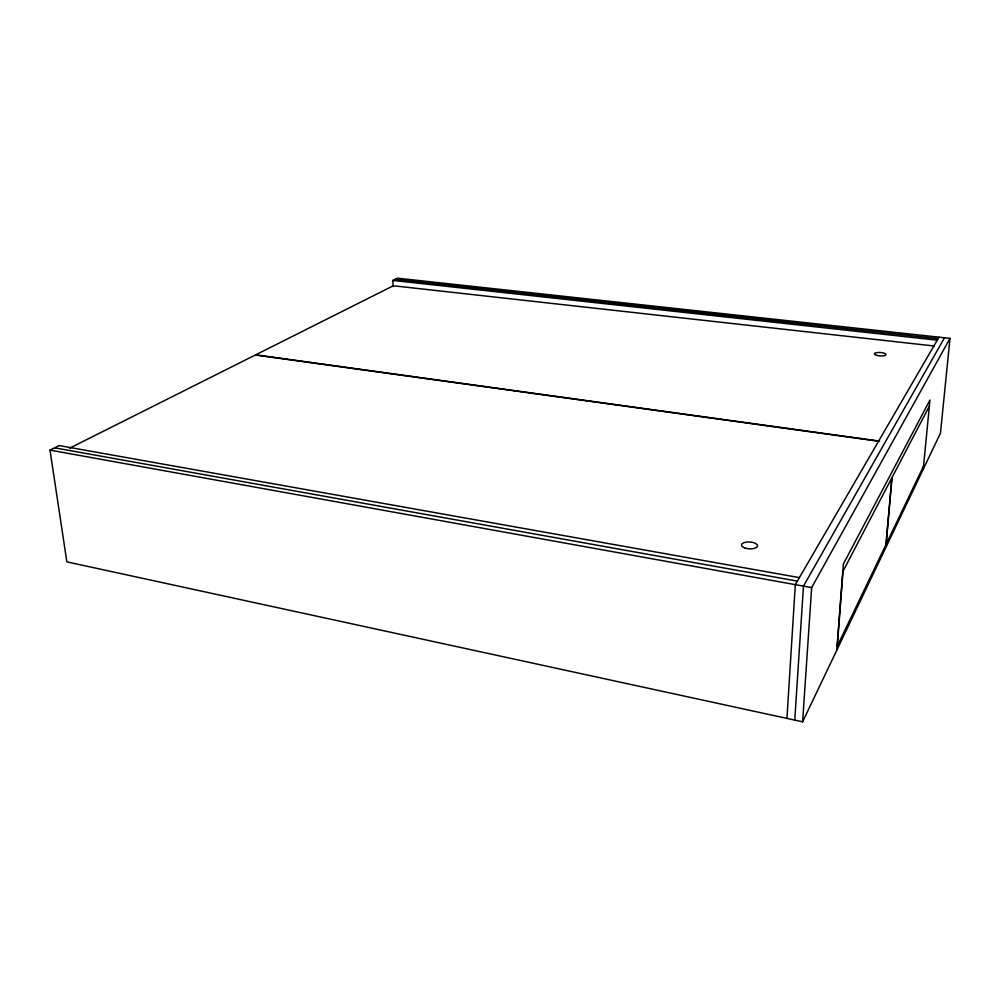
<?xml version="1.0" encoding="UTF-8"?>
<svg xmlns="http://www.w3.org/2000/svg" width="1000" height="1000" viewBox="0 0 1000 1000"><rect width="100%" height="100%" fill="white"/><g stroke="black" fill="none" stroke-linecap="round" stroke-linejoin="round"><path stroke-width="1.5" d="M786.95 718.413L795.312 584.65L938.975 337.175M794.762 720.113L803.462 586.125L944.488 337.775M799.388 577.625L59.175 445.575L50 450.112L66.85 561.862L802.613 721.812L811.663 587.6L950 338.375L397.413 278.188L392.863 280.438L393.188 286.588M836.787 650.25L843.363 564.05L929.95 400.025L923.25 469.162M950 338.375L940.462 433.137L802.613 721.812M923.425 466.438L886.125 544.263L892 477.575L929.25 406.35M69.688 448.15L255.325 355.012L879.45 441.362M395.15 279.3L938.112 338.675M392.863 280.438L937.225 340.188M934.375 346.025L393.338 285.763L255.675 354.825L879.6 441.112M54.6 447.837L797.362 581.125M50 450.112L811.663 587.6M842.962 571.362L837.262 646.2L885.987 544.55L891.862 477.837L842.962 571.362M876.675 355.387A5.8 1.725 3.6 0 0 885.938 354.75A5.8 1.725 3.6 0 0 877.95 352.488A5.8 1.725 3.6 0 0 876.675 355.387M744.975 548.013A8.012 3.438 3.5 0 0 757.513 546.1A8.012 3.438 3.5 0 0 746.137 542.125A8.012 3.438 3.5 0 0 744.975 548.013"/></g></svg>
